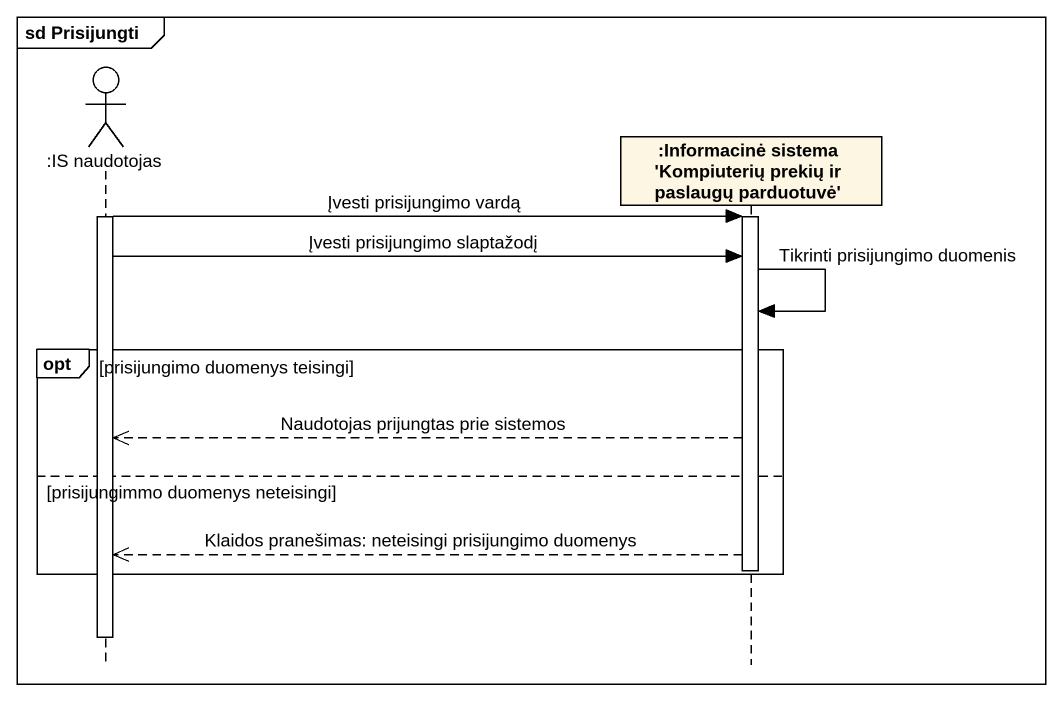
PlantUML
@startuml
mainframe sd Prisijungti
hide footbox
actor ":IS naudotojas" as IS_naudotojas
participant ":Informacinė sistema 'Kompiuterių prekių ir paslaugų parduotuvė'" as Informacinė_sistema

activate IS_naudotojas
IS_naudotojas -> Informacinė_sistema : Įvesti prisijungimo vardą
activate Informacinė_sistema
IS_naudotojas -> Informacinė_sistema : Įvesti prisijungimo slaptažodį
Informacinė_sistema -> Informacinė_sistema : Tikrinti prisijungimo duomenis
opt prisijungimo duomenys teisingi
  Informacinė_sistema -->> IS_naudotojas : Naudotojas prijungtas prie sistemos
else prisijungimmo duomenys neteisingi
  Informacinė_sistema -->> IS_naudotojas : Klaidos pranešimas: neteisingi prisijungimo duomenys
  deactivate Informacinė_sistema
end
deactivate IS_naudotojas
@enduml
